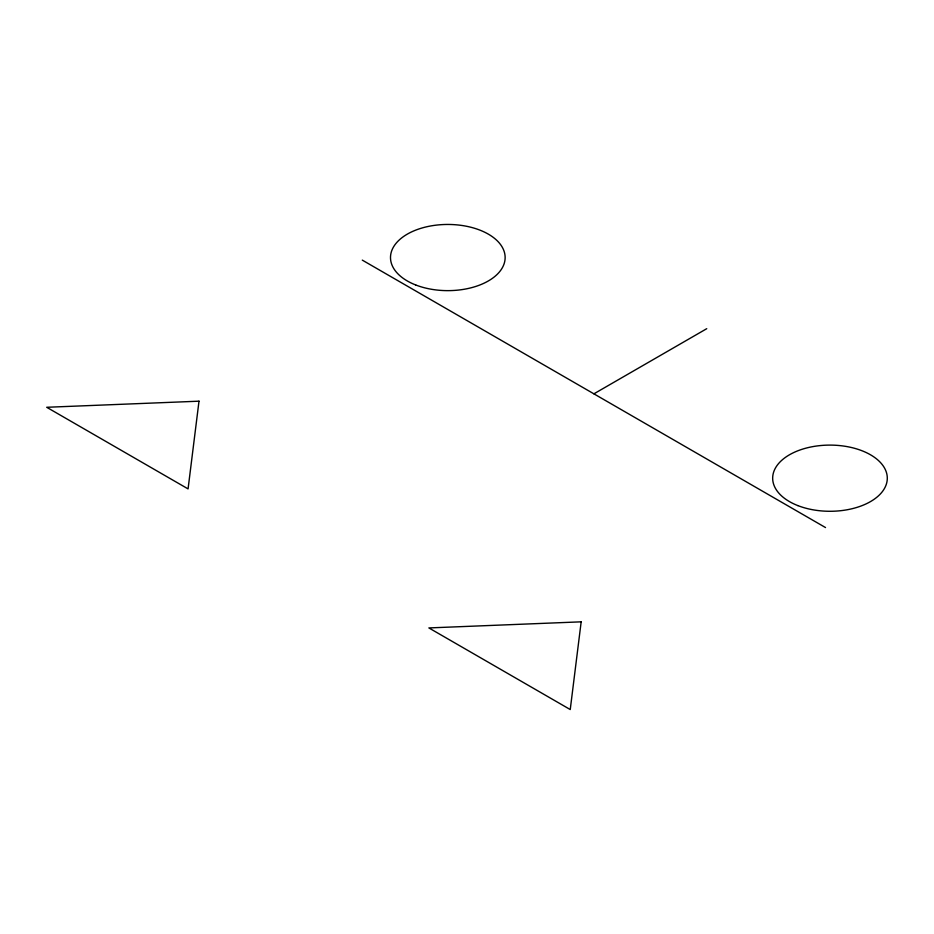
<?xml version="1.0" encoding="UTF-8"?>
<svg xmlns="http://www.w3.org/2000/svg" width="934" height="934" viewBox="0 0 934 934"><rect width="100%" height="100%" fill="white"/><g stroke="black" fill="none" stroke-linecap="round" stroke-linejoin="round"><path stroke-width="1.4" d="M593.907 393.833L706.746 328.686M362.287 260.119L825.528 527.558M199 401.188L188.073 488.902L46.7 407.282L199 401.188M581.17 621.834L570.242 709.548L428.869 627.928L581.17 621.834M415.677 284.952A57.324 33.099 0 0 0 504.99 259.909A57.324 33.099 0 0 0 422.763 227.779A57.324 33.099 0 0 0 415.677 284.952M797.846 505.598A57.324 33.099 0 0 0 887.148 480.555A57.324 33.099 0 0 0 804.933 448.425A57.324 33.099 0 0 0 797.846 505.598"/></g></svg>
